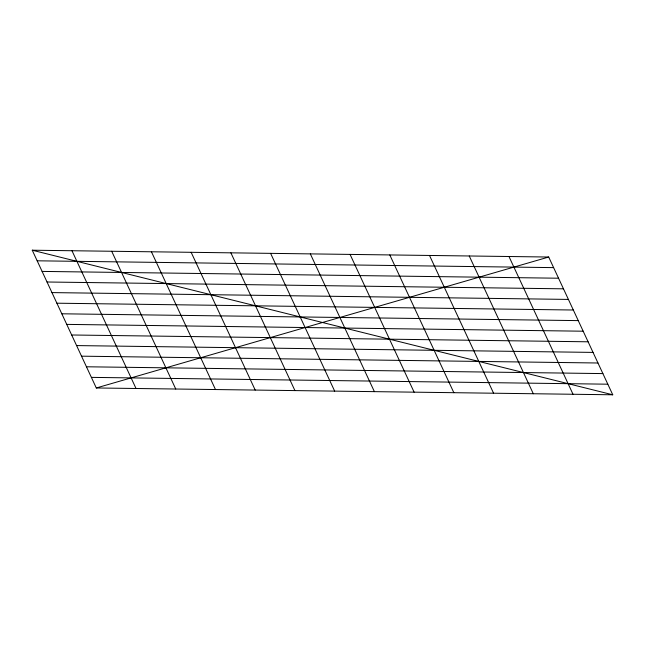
<?xml version="1.0" encoding="UTF-8"?>
<svg xmlns="http://www.w3.org/2000/svg" width="645" height="645" viewBox="0 0 645 645"><rect width="100%" height="100%" fill="white"/><g stroke="black" fill="none" stroke-linecap="round" stroke-linejoin="round"><path stroke-width="0.97" d="M96.307 387.968L548.693 257.033L612.75 394.788L96.307 387.968L32.25 250.212L548.693 257.033M37.176 260.806L553.628 267.627M42.102 271.408L558.554 278.221M47.029 282.002L563.48 288.823M51.955 292.596L568.406 299.417M56.889 303.198L573.332 310.011M61.815 313.793L578.259 320.613M66.741 324.387L583.185 331.208M71.668 334.989L588.111 341.802M76.594 345.583L593.045 352.404M81.52 356.177L597.971 362.998M86.446 366.779L602.898 373.592M91.372 377.373L607.824 384.194M32.25 250.212L612.75 394.788M508.969 256.508L573.026 394.264M469.246 255.984L533.294 393.74M429.514 255.46L493.57 393.216M389.79 254.936L453.846 392.692M350.066 254.412L414.114 392.168M310.334 253.88L374.39 391.644M270.61 253.356L334.666 391.12M230.886 252.832L294.934 390.588M191.154 252.308L255.21 390.064M151.43 251.784L215.486 389.54M111.706 251.26L175.754 389.016M71.974 250.736L136.03 388.492"/></g></svg>
